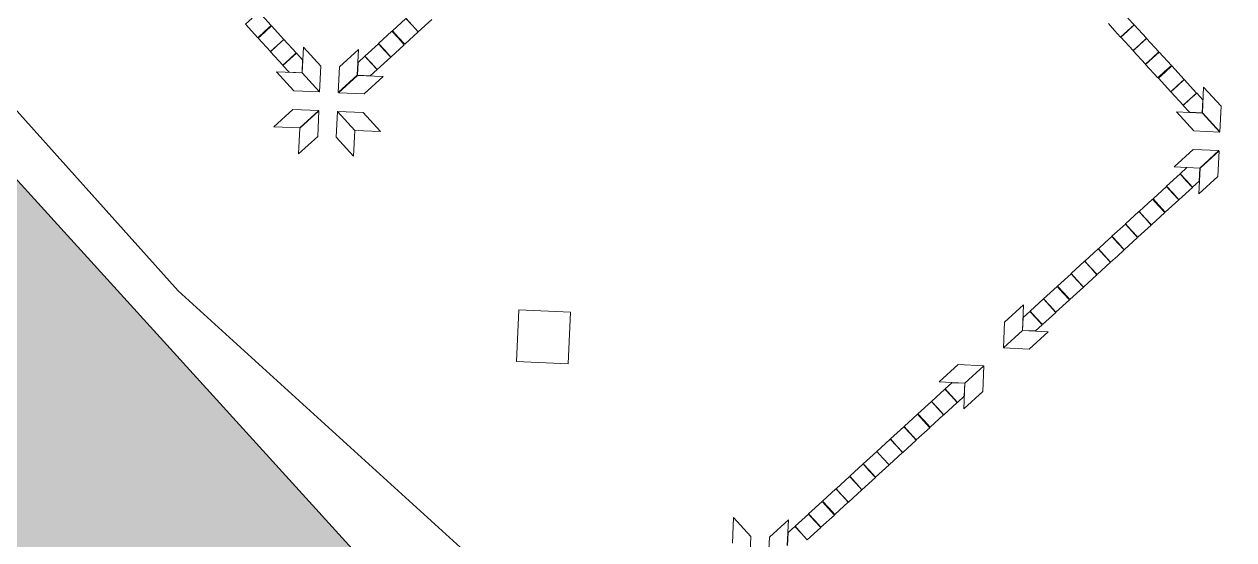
# Model space of a CAD drawing. Header units: inches. Extents: x 733725 to 1472938, y 4017711 to 8040520.
# Drawn here: x 734896.25 to 734922.82, y 4018803.07 to 4018814.39 of the extents above; entities that cross this region are included whole.
import ezdxf

# ---------------------------------------------------------------- set-up
doc = ezdxf.new("R2010")
doc.units = ezdxf.units.IN
doc.header["$MEASUREMENT"] = 0
for name, color, linetype, lineweight in [('H-HARAM3', 123, 'Continuous', 5), ('H-MAFSALL', 31, 'Continuous', 13), ('VAZE-MOJOOD-IN', 252, 'Continuous', 0)]:
    doc.layers.add(name, color=color, linetype=linetype, lineweight=lineweight)

msp = doc.modelspace()

# ---------------------------------------------------------------- hatches: boundary and pattern name
at = {"layer": 'H-HARAM3'}
h = msp.add_hatch(color=256, dxfattribs=at)
h.paths.add_polyline_path([(734968.945, 4018904.57), (734970.969, 4018906.602), (734971.867, 4018905.737), (734973.578, 4018907.283), (734973.489, 4018907.38), (734973.506, 4018907.734), (734972.712, 4018908.607), (734972.812, 4018910.704), (734974.365, 4018912.117), (734976.463, 4018912.017), (734977.257, 4018911.143), (734977.61, 4018911.127), (734977.698, 4018911.029), (734979.304, 4018912.489), (734977.921, 4018914.01), (734980.191, 4018916.143), (735001.122, 4018893.12), (735002.874, 4018894.713), (735010.473, 4018886.354), (735008.722, 4018884.761), (735028.454, 4018863.056), (735048.071, 4018880.89), (735063.581, 4018863.83), (735004.903, 4018810.484), (735014.588, 4018799.831), (735011.331, 4018796.869), (734988.511, 4018776.123), (734978.826, 4018786.776), (734935.481, 4018747.37), (734870.425, 4018818.928), (734879.573, 4018827.244), (734878.38, 4018828.556), (734957.805, 4018900.702), (734963.758, 4018902.485), (734968.84, 4018904.697)])
h.paths.add_polyline_path([(734888.935, 4018827.611), (734888.538, 4018819.278), (734909.051, 4018796.714), (734910.063, 4018797.634), (734916.789, 4018790.236), (734915.777, 4018789.316), (734936.29, 4018766.753), (734944.623, 4018766.356), (734981.613, 4018799.985), (734980.02, 4018801.737), (734989.638, 4018810.48), (734991.23, 4018808.728), (735028.22, 4018842.357), (735028.617, 4018850.69), (735008.103, 4018873.253), (735007.091, 4018872.333), (735000.365, 4018879.731), (735001.377, 4018880.651), (734980.864, 4018903.215), (734972.531, 4018903.612), (734935.541, 4018869.983), (734937.134, 4018868.231), (734927.517, 4018859.488), (734925.924, 4018861.239)], flags=16)
h = msp.add_hatch(color=256, dxfattribs=at)
h.paths.add_polyline_path([(734968.945, 4018904.57), (734970.969, 4018906.602), (734971.867, 4018905.737), (734973.578, 4018907.283), (734973.489, 4018907.38), (734973.506, 4018907.734), (734972.712, 4018908.607), (734972.812, 4018910.704), (734974.365, 4018912.117), (734976.463, 4018912.017), (734977.257, 4018911.143), (734977.61, 4018911.127), (734977.698, 4018911.029), (734979.304, 4018912.489), (734977.921, 4018914.01), (734980.191, 4018916.143), (735001.122, 4018893.12), (735002.874, 4018894.713), (735010.473, 4018886.354), (735008.722, 4018884.761), (735028.454, 4018863.056), (735048.071, 4018880.89), (735063.581, 4018863.83), (735004.903, 4018810.484), (735014.588, 4018799.831), (735011.331, 4018796.869), (734988.511, 4018776.123), (734978.826, 4018786.776), (734935.481, 4018747.37), (734870.425, 4018818.928), (734879.573, 4018827.244), (734878.38, 4018828.556), (734957.805, 4018900.702), (734963.758, 4018902.485), (734968.84, 4018904.697)])
h.paths.add_polyline_path([(734888.935, 4018827.611), (734888.538, 4018819.278), (734909.051, 4018796.714), (734910.063, 4018797.634), (734916.789, 4018790.236), (734915.777, 4018789.316), (734936.29, 4018766.753), (734944.623, 4018766.356), (734981.613, 4018799.985), (734980.02, 4018801.737), (734989.638, 4018810.48), (734991.23, 4018808.728), (735028.22, 4018842.357), (735028.617, 4018850.69), (735008.103, 4018873.253), (735007.091, 4018872.333), (735000.365, 4018879.731), (735001.377, 4018880.651), (734980.864, 4018903.215), (734972.531, 4018903.612), (734935.541, 4018869.983), (734937.134, 4018868.231), (734927.517, 4018859.488), (734925.924, 4018861.239)], flags=16)
at = {"layer": 'H-MAFSALL'}
h = msp.add_hatch(dxfattribs=at)
h.set_pattern_fill('ANGLE', color=256, scale=0.3, angle=45, style=0)
h.set_pattern_definition([(44.999999983, (-0.0012, 0.0002), (-1.4817422595, 1.4817422604), [1.524, -0.5715]), (134.999999983, (-0.0012, 0.0002), (-1.4817422604, -1.4817422595), [1.524, -0.5715])])
edge = h.paths.add_edge_path(flags=16)
edge.add_arc((734483.445, 4019138.19), 8, -50, 310)
edge = h.paths.add_edge_path(flags=16)
edge.add_arc((735041.69, 4018744.78), 5, 130, 310)
edge.add_arc((735041.69, 4018744.78), 5, -50, 130)
edge = h.paths.add_edge_path(flags=16)
edge.add_arc((734929.449, 4018650.032), 10, 307.1029, 310)
edge.add_line((734935.877, 4018642.372), (734935.481, 4018642.057))
edge = h.paths.add_edge_path(flags=16)
edge.add_arc((734448.304, 4018988.959), 5, -50, 310)
edge = h.paths.add_edge_path(flags=16)
edge.add_arc((734929.449, 4018650.032), 10, -50, 310)
edge = h.paths.add_edge_path()
edge.add_line((734470.495, 4018819.804), (734535.003, 4018852.189))
edge.add_line((734535.003, 4018852.189), (734535.003, 4018852.189))
edge.add_line((734535.003, 4018852.189), (734572.914, 4018810.916))
edge.add_arc((734615.714, 4018815.067), 43, 185.5397, 259.5981)
edge.add_line((734607.95, 4018772.774), (734656.259, 4018720.181))
edge.add_line((734656.259, 4018720.181), (734681.017, 4018702.881))
edge.add_line((734681.017, 4018702.881), (734689.467, 4018687.669))
edge.add_line((734689.467, 4018687.669), (734694.857, 4018680.12))
edge.add_line((734694.857, 4018680.12), (734719.321, 4018651.346))
edge.add_line((734719.321, 4018651.346), (734735.321, 4018631.946))
edge.add_line((734735.321, 4018631.946), (734738.811, 4018624.304))
edge.add_line((734738.811, 4018624.304), (734748.26, 4018603.512))
edge.add_line((734748.26, 4018603.512), (734747.516, 4018601.656))
edge.add_arc((734785.506, 4018511.871), 97.491, 107.72929, 112.93457, ccw=False)
edge.add_arc((734656.551, 4018541.881), 117.492, 25.08126, 32.34036, ccw=False)
edge.add_line((734762.964, 4018591.686), (734809.18, 4018581.942))
edge.add_line((734809.18, 4018581.942), (734866.219, 4018571.729))
edge.add_line((734866.219, 4018571.729), (734867.898, 4018578.513))
edge.add_line((734867.898, 4018578.513), (734907.725, 4018615.005))
edge.add_line((734907.725, 4018615.005), (734912.431, 4018609.829))
edge.add_line((734912.431, 4018609.829), (734975.64, 4018667.103))
edge.add_line((734975.64, 4018667.103), (734970.981, 4018672.229))
edge.add_line((734970.981, 4018672.229), (735032.04, 4018727.74))
edge.add_line((735032.04, 4018727.74), (735037.306, 4018722.006))
edge.add_line((735037.306, 4018722.006), (735052.413, 4018735.663))
edge.add_line((735052.413, 4018735.663), (735059.338, 4018741.922))
edge.add_line((735059.338, 4018741.922), (735066.401, 4018748.341))
edge.add_line((735066.401, 4018748.341), (735061.106, 4018754.165))
edge.add_line((735061.106, 4018754.165), (735117.118, 4018805.091))
edge.add_line((735117.118, 4018805.091), (735104.817, 4018818.622))
edge.add_line((735104.817, 4018818.622), (734958.677, 4018685.762))
edge.add_line((734958.677, 4018685.762), (734951.519, 4018693.635))
edge.add_line((734951.519, 4018693.635), (734933.872, 4018677.591))
edge.add_line((734933.872, 4018677.591), (734905.385, 4018651.693))
edge.add_line((734905.385, 4018651.693), (734888.108, 4018635.985))
edge.add_line((734888.108, 4018635.985), (734892.767, 4018630.86))
edge.add_line((734892.767, 4018630.86), (734854.667, 4018596.221))
edge.add_line((734854.667, 4018596.221), (734784.293, 4018608.823))
edge.add_arc((734788.7, 4018633.431), 25, 217.1653, 259.8479, ccw=False)
edge.add_line((734768.777, 4018618.328), (734704.047, 4018703.715))
edge.add_line((734704.047, 4018703.715), (734708.534, 4018710.947))
edge.add_line((734708.534, 4018710.947), (734700.207, 4018716.114))
edge.add_line((734700.207, 4018716.114), (734704.039, 4018722.289))
edge.add_line((734704.039, 4018722.289), (734698.091, 4018725.98))
edge.add_line((734698.091, 4018725.98), (734702.273, 4018732.721))
edge.add_line((734702.273, 4018732.721), (734702.336, 4018732.679))
edge.add_arc((734708.117, 4018741.415), 10.475, 236.5024, 314.0512)
edge.add_line((734715.401, 4018733.886), (734717.159, 4018735.485))
edge.add_line((734717.159, 4018735.485), (734722.231, 4018740.095))
edge.add_line((734722.231, 4018740.095), (734720.065, 4018742.478))
edge.add_line((734720.065, 4018742.478), (734726.132, 4018747.994))
edge.add_line((734726.132, 4018747.994), (734719.41, 4018755.387))
edge.add_line((734719.41, 4018755.387), (734713.218, 4018749.758))
edge.add_line((734713.218, 4018749.758), (734710.291, 4018752.978))
edge.add_line((734710.291, 4018752.978), (734716.483, 4018758.607))
edge.add_line((734716.483, 4018758.607), (734709.759, 4018766.003))
edge.add_line((734709.759, 4018766.003), (734703.567, 4018760.373))
edge.add_line((734703.567, 4018760.373), (734700.64, 4018763.593))
edge.add_line((734700.64, 4018763.593), (734706.832, 4018769.222))
edge.add_line((734706.832, 4018769.222), (734700.111, 4018776.616))
edge.add_line((734700.111, 4018776.616), (734694.4, 4018771.424))
edge.add_line((734694.4, 4018771.424), (734692.234, 4018773.807))
edge.add_line((734692.234, 4018773.807), (734686.631, 4018768.713))
edge.add_line((734686.631, 4018768.713), (734683.931, 4018766.258))
edge.add_arc((734691.488, 4018755.604), 13.062, 125.3471, 234.1486)
edge.add_line((734683.838, 4018745.017), (734679.674, 4018738.306))
edge.add_line((734679.674, 4018738.306), (734673.726, 4018741.996))
edge.add_line((734673.726, 4018741.996), (734673.41, 4018741.491))
edge.add_line((734673.41, 4018741.491), (734673.274, 4018741.576))
edge.add_line((734673.274, 4018741.576), (734669.424, 4018735.372))
edge.add_line((734669.424, 4018735.372), (734662.891, 4018739.425))
edge.add_line((734662.891, 4018739.425), (734661.12, 4018740.524))
edge.add_line((734661.12, 4018740.524), (734662.269, 4018742.424))
edge.add_line((734662.269, 4018742.424), (734639.091, 4018767.919))
edge.add_line((734639.091, 4018767.919), (734644.863, 4018773.166))
edge.add_line((734644.863, 4018773.166), (734641.27, 4018777.117))
edge.add_line((734641.27, 4018777.117), (734635.499, 4018771.87))
edge.add_line((734635.499, 4018771.87), (734624.539, 4018783.924))
edge.add_line((734624.539, 4018783.924), (734623.801, 4018783.25))
edge.add_line((734623.801, 4018783.25), (734611.491, 4018796.79))
edge.add_line((734611.491, 4018796.79), (734615.969, 4018800.904))
edge.add_line((734615.969, 4018800.904), (734613.206, 4018803.943))
edge.add_line((734613.206, 4018803.943), (734611.359, 4018802.264))
edge.add_line((734611.359, 4018802.264), (734611.02, 4018802.637))
edge.add_line((734611.02, 4018802.637), (734608.08, 4018802.777))
edge.add_line((734608.08, 4018802.777), (734607.708, 4018802.438))
edge.add_line((734607.708, 4018802.438), (734600.959, 4018809.861))
edge.add_line((734600.959, 4018809.861), (734601.332, 4018810.2))
edge.add_line((734601.332, 4018810.2), (734601.471, 4018813.14))
edge.add_line((734601.471, 4018813.14), (734601.133, 4018813.512))
edge.add_line((734601.133, 4018813.512), (734602.98, 4018815.191))
edge.add_line((734602.98, 4018815.191), (734600.195, 4018818.254))
edge.add_line((734600.195, 4018818.254), (734595.696, 4018814.164))
edge.add_line((734595.696, 4018814.164), (734583.386, 4018827.704))
edge.add_line((734583.386, 4018827.704), (734584.128, 4018828.375))
edge.add_line((734584.128, 4018828.375), (734573.169, 4018840.43))
edge.add_line((734573.169, 4018840.43), (734578.94, 4018845.677))
edge.add_line((734578.94, 4018845.677), (734575.348, 4018849.628))
edge.add_line((734575.348, 4018849.628), (734569.576, 4018844.381))
edge.add_line((734569.576, 4018844.381), (734546.398, 4018869.875))
edge.add_line((734546.398, 4018869.875), (734544.397, 4018868.912))
edge.add_line((734544.397, 4018868.912), (734540.057, 4018877.668))
edge.add_line((734540.057, 4018877.668), (734546.599, 4018880.911))
edge.add_line((734546.599, 4018880.911), (734546.526, 4018881.057))
edge.add_line((734546.526, 4018881.057), (734547.06, 4018881.322))
edge.add_line((734547.06, 4018881.322), (734543.952, 4018887.593))
edge.add_line((734543.952, 4018887.593), (734551.028, 4018891.101))
edge.add_arc((734562.294, 4018897.711), 13.062, 210.4016, 319.2031)
edge.add_line((734572.182, 4018889.177), (734580.485, 4018896.725))
edge.add_line((734580.485, 4018896.725), (734578.319, 4018899.107))
edge.add_line((734578.319, 4018899.107), (734584.029, 4018904.299))
edge.add_line((734584.029, 4018904.299), (734577.183, 4018911.579))
edge.add_line((734577.183, 4018911.579), (734571.116, 4018906.063))
edge.add_line((734571.116, 4018906.063), (734568.189, 4018909.283))
edge.add_line((734568.189, 4018909.283), (734574.256, 4018914.799))
edge.add_line((734574.256, 4018914.799), (734567.532, 4018922.195))
edge.add_line((734567.532, 4018922.195), (734561.465, 4018916.679))
edge.add_line((734561.465, 4018916.679), (734558.538, 4018919.898))
edge.add_line((734558.538, 4018919.898), (734564.605, 4018925.414))
edge.add_line((734564.605, 4018925.414), (734558.008, 4018932.921))
edge.add_line((734558.008, 4018932.921), (734551.941, 4018927.405))
edge.add_line((734551.941, 4018927.405), (734549.774, 4018929.787))
edge.add_line((734549.774, 4018929.787), (734542.945, 4018923.578))
edge.add_arc((734549.637, 4018915.633), 10.388, 130.1084, 208.8482)
edge.add_line((734540.538, 4018910.621), (734533.43, 4018907.097))
edge.add_line((734533.43, 4018907.097), (734530.321, 4018913.369))
edge.add_line((734530.321, 4018913.369), (734523.81, 4018910.141))
edge.add_line((734523.81, 4018910.141), (734519.422, 4018918.991))
edge.add_line((734519.422, 4018918.991), (734518.414, 4018918.49))
edge.add_line((734518.414, 4018918.49), (734483.652, 4018963.612))
edge.add_line((734483.652, 4018963.612), (734466.216, 4018986.25))
edge.add_arc((734446.342, 4018986.524), 19.876, -0.7881, 95.2465)
edge.add_line((734444.525, 4019006.316), (734441.745, 4019010.015))
edge.add_arc((734457.733, 4019022.03), 20, 159.6381, 216.9245, ccw=False)
edge.add_line((734438.983, 4019028.989), (734449.624, 4019057.661))
edge.add_arc((734468.375, 4019050.702), 20, 132.2751, 159.6381, ccw=False)
edge.add_line((734454.921, 4019065.5), (734492.174, 4019099.369))
edge.add_line((734492.174, 4019099.369), (734492.352, 4019103.094))
edge.add_line((734492.352, 4019103.094), (734518.495, 4019128.91))
edge.add_line((734518.495, 4019128.91), (734515.932, 4019129.032))
edge.add_line((734515.932, 4019129.032), (734509.618, 4019135.985))
edge.add_line((734509.618, 4019135.985), (734510.13, 4019146.749))
edge.add_line((734510.13, 4019146.749), (734519.735, 4019155.04))
edge.add_line((734519.735, 4019155.04), (734521.152, 4019171.133))
edge.add_line((734521.152, 4019171.133), (734507.472, 4019199.486))
edge.add_line((734507.472, 4019199.486), (734476.686, 4019171.099))
edge.add_line((734476.686, 4019171.099), (734472.574, 4019167.308))
edge.add_line((734472.574, 4019167.308), (734466.913, 4019162.087))
edge.add_line((734466.913, 4019162.087), (734466.392, 4019149.251))
edge.add_line((734466.392, 4019149.251), (734473.058, 4019142.023))
edge.add_line((734473.058, 4019142.023), (734470.728, 4019136.003))
edge.add_line((734470.728, 4019136.003), (734468.209, 4019122.907))
edge.add_line((734468.209, 4019122.907), (734466.607, 4019104.847))
edge.add_line((734466.607, 4019104.847), (734464.67, 4019103.328))
edge.add_line((734464.67, 4019103.328), (734460.43, 4019099.47))
edge.add_line((734460.43, 4019099.47), (734439.912, 4019080.557))
edge.add_arc((734466.972, 4019051.099), 40, 132.5703, 159.9333)
edge.add_line((734429.4, 4019064.824), (734425.787, 4019054.932))
edge.add_arc((734492.611, 4019019.499), 75.638, 152.06563, 155.27115)
edge.add_line((734423.91, 4019051.14), (734418.436, 4019034.299))
edge.add_line((734418.436, 4019034.299), (734418.393, 4019032.833))
edge.add_arc((734464.107, 4019027.499), 46.024, 173.3446, 190.8662)
edge.add_arc((734458.101, 4019026.815), 40, 191.5252, 222.5703)
edge.add_line((734428.643, 4018999.755), (734431.55, 4018996.591))
edge.add_arc((734450.637, 4018990.594), 20.007, 162.5586, 282.582)
edge.add_line((734454.995, 4018971.068), (734472.935, 4018951.538))
edge.add_line((734472.935, 4018951.538), (734489.366, 4018933.651))
edge.add_line((734489.366, 4018933.651), (734498.083, 4018916.295))
edge.add_line((734498.083, 4018916.295), (734467.009, 4018900.695))
edge.add_line((734467.009, 4018900.695), (734457.734, 4018896.038))
edge.add_line((734457.734, 4018896.038), (734446.846, 4018890.572))
edge.add_line((734446.846, 4018890.572), (734436.474, 4018885.365))
edge.add_line((734436.474, 4018885.365), (734448.8, 4018875.981))
edge.add_line((734448.8, 4018875.981), (734461.775, 4018837.145))
edge.add_line((734461.775, 4018837.145), (734470.495, 4018819.804))

# ---------------------------------------------------------------- linework, layer by layer
at = {"layer": 'H-HARAM3'}
for p, q in [((734901.255, 4018814.526), (734901.107, 4018814.391)), ((734901.255, 4018814.526), (734901.107, 4018814.391)), ((734901.672, 4018814.366), (734901.402, 4018814.661)), ((734901.672, 4018814.366), (734901.402, 4018814.661)), ((734904.338, 4018814.247), (734904.633, 4018814.517)), ((734904.338, 4018814.247), (734904.633, 4018814.517)), ((734904.633, 4018814.517), (734904.768, 4018814.37)), ((734904.633, 4018814.517), (734904.768, 4018814.37)), ((734904.771, 4018814.373), (734904.636, 4018814.52)), ((734904.771, 4018814.373), (734904.636, 4018814.52)), ((734905.202, 4018814.495), (734904.906, 4018814.225)), ((734905.202, 4018814.495), (734904.906, 4018814.225)), ((734920.498, 4018814.528), (734920.633, 4018814.381)), ((734920.498, 4018814.528), (734920.633, 4018814.381)), ((734901.107, 4018814.391), (734901.377, 4018814.096)), ((734901.107, 4018814.391), (734901.377, 4018814.096)), ((734901.377, 4018814.096), (734901.525, 4018814.231)), ((734901.377, 4018814.096), (734901.525, 4018814.231)), ((734901.535, 4018814.22), (734901.387, 4018814.085)), ((734901.535, 4018814.22), (734901.387, 4018814.085)), ((734901.525, 4018814.231), (734901.672, 4018814.366)), ((734901.525, 4018814.231), (734901.672, 4018814.366)), ((734901.682, 4018814.355), (734901.535, 4018814.22)), ((734901.682, 4018814.355), (734901.535, 4018814.22)), ((734901.952, 4018814.06), (734901.682, 4018814.355)), ((734901.952, 4018814.06), (734901.682, 4018814.355)), ((734904.032, 4018813.967), (734904.327, 4018814.237)), ((734904.032, 4018813.967), (734904.327, 4018814.237)), ((734904.327, 4018814.237), (734904.462, 4018814.09)), ((734904.327, 4018814.237), (734904.462, 4018814.09)), ((734904.473, 4018814.1), (734904.338, 4018814.247)), ((734904.473, 4018814.1), (734904.338, 4018814.247)), ((734904.903, 4018814.222), (734904.608, 4018813.952)), ((734904.903, 4018814.222), (734904.608, 4018813.952)), ((734904.768, 4018814.37), (734904.903, 4018814.222)), ((734904.768, 4018814.37), (734904.903, 4018814.222)), ((734904.906, 4018814.225), (734904.771, 4018814.373)), ((734904.906, 4018814.225), (734904.771, 4018814.373)), ((734920.203, 4018814.258), (734920.068, 4018814.406)), ((734920.203, 4018814.258), (734920.068, 4018814.406)), ((734920.338, 4018814.111), (734920.203, 4018814.258)), ((734920.338, 4018814.111), (734920.203, 4018814.258)), ((734920.485, 4018814.246), (734920.338, 4018814.111)), ((734920.485, 4018814.246), (734920.338, 4018814.111)), ((734920.341, 4018814.108), (734920.488, 4018814.243)), ((734920.341, 4018814.108), (734920.488, 4018814.243)), ((734920.633, 4018814.381), (734920.485, 4018814.246)), ((734920.633, 4018814.381), (734920.485, 4018814.246)), ((734920.488, 4018814.243), (734920.636, 4018814.378)), ((734920.488, 4018814.243), (734920.636, 4018814.378)), ((734920.636, 4018814.378), (734920.906, 4018814.083)), ((734920.636, 4018814.378), (734920.906, 4018814.083)), ((734901.387, 4018814.085), (734901.657, 4018813.79)), ((734901.387, 4018814.085), (734901.657, 4018813.79)), ((734901.657, 4018813.79), (734901.805, 4018813.925)), ((734901.657, 4018813.79), (734901.805, 4018813.925)), ((734901.808, 4018813.922), (734901.66, 4018813.787)), ((734901.808, 4018813.922), (734901.66, 4018813.787)), ((734901.805, 4018813.925), (734901.952, 4018814.06)), ((734901.805, 4018813.925), (734901.952, 4018814.06)), ((734901.955, 4018814.057), (734901.808, 4018813.922)), ((734901.955, 4018814.057), (734901.808, 4018813.922)), ((734902.225, 4018813.761), (734901.955, 4018814.057)), ((734902.225, 4018813.761), (734901.955, 4018814.057)), ((734903.733, 4018813.694), (734904.029, 4018813.964)), ((734903.733, 4018813.694), (734904.029, 4018813.964)), ((734904.029, 4018813.964), (734904.164, 4018813.817)), ((734904.029, 4018813.964), (734904.164, 4018813.817)), ((734904.167, 4018813.82), (734904.032, 4018813.967)), ((734904.167, 4018813.82), (734904.032, 4018813.967)), ((734904.597, 4018813.942), (734904.302, 4018813.672)), ((734904.597, 4018813.942), (734904.302, 4018813.672)), ((734904.462, 4018814.09), (734904.597, 4018813.942)), ((734904.462, 4018814.09), (734904.597, 4018813.942)), ((734904.608, 4018813.952), (734904.473, 4018814.1)), ((734904.608, 4018813.952), (734904.473, 4018814.1)), ((734920.611, 4018813.813), (734920.341, 4018814.108)), ((734920.611, 4018813.813), (734920.341, 4018814.108)), ((734920.758, 4018813.948), (734920.611, 4018813.813)), ((734920.758, 4018813.948), (734920.611, 4018813.813)), ((734920.614, 4018813.809), (734920.761, 4018813.944)), ((734920.614, 4018813.809), (734920.761, 4018813.944)), ((734920.906, 4018814.083), (734920.758, 4018813.948)), ((734920.906, 4018814.083), (734920.758, 4018813.948)), ((734920.761, 4018813.944), (734920.909, 4018814.079)), ((734920.761, 4018813.944), (734920.909, 4018814.079)), ((734920.909, 4018814.079), (734921.179, 4018813.784)), ((734920.909, 4018814.079), (734921.179, 4018813.784)), ((734901.66, 4018813.787), (734901.93, 4018813.491)), ((734901.66, 4018813.787), (734901.93, 4018813.491)), ((734902.078, 4018813.626), (734902.225, 4018813.761)), ((734902.078, 4018813.626), (734902.225, 4018813.761)), ((734902.228, 4018813.758), (734902.081, 4018813.623)), ((734902.228, 4018813.758), (734902.081, 4018813.623)), ((734902.365, 4018813.609), (734902.228, 4018813.758)), ((734902.365, 4018813.609), (734902.228, 4018813.758)), ((734902.357, 4018813.325), (734902.382, 4018813.89)), ((734902.357, 4018813.325), (734902.382, 4018813.89)), ((734902.382, 4018813.89), (734902.763, 4018813.473)), ((734902.382, 4018813.89), (734902.763, 4018813.473)), ((734903.589, 4018813.836), (734903.172, 4018813.455)), ((734903.589, 4018813.836), (734903.172, 4018813.455)), ((734903.564, 4018813.271), (734903.589, 4018813.836)), ((734903.564, 4018813.271), (734903.589, 4018813.836)), ((734903.581, 4018813.555), (734903.73, 4018813.691)), ((734903.581, 4018813.555), (734903.73, 4018813.691)), ((734903.73, 4018813.691), (734903.865, 4018813.544)), ((734903.73, 4018813.691), (734903.865, 4018813.544)), ((734903.868, 4018813.547), (734903.733, 4018813.694)), ((734903.868, 4018813.547), (734903.733, 4018813.694)), ((734904.299, 4018813.669), (734904.003, 4018813.399)), ((734904.299, 4018813.669), (734904.003, 4018813.399)), ((734904.164, 4018813.817), (734904.299, 4018813.669)), ((734904.164, 4018813.817), (734904.299, 4018813.669)), ((734904.302, 4018813.672), (734904.167, 4018813.82)), ((734904.302, 4018813.672), (734904.167, 4018813.82)), ((734920.884, 4018813.514), (734920.614, 4018813.809)), ((734920.884, 4018813.514), (734920.614, 4018813.809)), ((734921.179, 4018813.784), (734921.031, 4018813.649)), ((734921.179, 4018813.784), (734921.031, 4018813.649)), ((734921.034, 4018813.646), (734921.182, 4018813.781)), ((734921.034, 4018813.646), (734921.182, 4018813.781)), ((734921.182, 4018813.781), (734921.452, 4018813.486)), ((734921.182, 4018813.781), (734921.452, 4018813.486)), ((734901.93, 4018813.491), (734902.078, 4018813.626)), ((734901.93, 4018813.491), (734902.078, 4018813.626)), ((734902.081, 4018813.623), (734901.933, 4018813.488)), ((734902.081, 4018813.623), (734901.933, 4018813.488)), ((734901.933, 4018813.488), (734902.07, 4018813.339)), ((734901.933, 4018813.488), (734902.07, 4018813.339)), ((734902.352, 4018813.326), (734902.365, 4018813.609)), ((734902.352, 4018813.326), (734902.365, 4018813.609)), ((734902.763, 4018813.473), (734902.738, 4018812.908)), ((734902.763, 4018813.473), (734902.738, 4018812.908)), ((734903.172, 4018813.455), (734903.147, 4018812.889)), ((734903.172, 4018813.455), (734903.147, 4018812.889)), ((734903.568, 4018813.272), (734903.581, 4018813.555)), ((734903.568, 4018813.272), (734903.581, 4018813.555)), ((734904, 4018813.396), (734903.851, 4018813.26)), ((734904, 4018813.396), (734903.851, 4018813.26)), ((734903.865, 4018813.544), (734904, 4018813.396)), ((734903.865, 4018813.544), (734904, 4018813.396)), ((734904.003, 4018813.399), (734903.868, 4018813.547)), ((734904.003, 4018813.399), (734903.868, 4018813.547)), ((734921.031, 4018813.649), (734920.884, 4018813.514)), ((734921.031, 4018813.649), (734920.884, 4018813.514)), ((734920.887, 4018813.511), (734921.034, 4018813.646)), ((734920.887, 4018813.511), (734921.034, 4018813.646)), ((734921.157, 4018813.216), (734920.887, 4018813.511)), ((734921.157, 4018813.216), (734920.887, 4018813.511)), ((734921.452, 4018813.486), (734921.304, 4018813.351)), ((734921.452, 4018813.486), (734921.304, 4018813.351)), ((734921.314, 4018813.34), (734921.462, 4018813.475)), ((734921.314, 4018813.34), (734921.462, 4018813.475)), ((734921.462, 4018813.475), (734921.732, 4018813.18)), ((734921.462, 4018813.475), (734921.732, 4018813.18)), ((734901.788, 4018813.347), (734902.17, 4018812.93)), ((734902.353, 4018813.322), (734901.788, 4018813.347)), ((734902.353, 4018813.322), (734901.788, 4018813.347)), ((734901.788, 4018813.347), (734902.17, 4018812.93)), ((734902.07, 4018813.339), (734902.352, 4018813.326)), ((734902.07, 4018813.339), (734902.352, 4018813.326)), ((734902.735, 4018812.905), (734902.353, 4018813.322)), ((734902.735, 4018812.905), (734902.353, 4018813.322)), ((734902.738, 4018812.908), (734902.357, 4018813.325)), ((734902.738, 4018812.908), (734902.357, 4018813.325)), ((734903.147, 4018812.889), (734903.564, 4018813.271)), ((734903.147, 4018812.889), (734903.564, 4018813.271)), ((734903.15, 4018812.886), (734903.567, 4018813.268)), ((734903.15, 4018812.886), (734903.567, 4018813.268)), ((734903.567, 4018813.268), (734904.132, 4018813.243)), ((734903.567, 4018813.268), (734904.132, 4018813.243)), ((734903.851, 4018813.26), (734903.568, 4018813.272)), ((734903.851, 4018813.26), (734903.568, 4018813.272)), ((734904.132, 4018813.243), (734903.715, 4018812.861)), ((734904.132, 4018813.243), (734903.715, 4018812.861)), ((734921.304, 4018813.351), (734921.157, 4018813.216)), ((734921.304, 4018813.351), (734921.157, 4018813.216)), ((734921.167, 4018813.205), (734921.314, 4018813.34)), ((734921.167, 4018813.205), (734921.314, 4018813.34)), ((734921.437, 4018812.91), (734921.167, 4018813.205)), ((734921.437, 4018812.91), (734921.167, 4018813.205)), ((734921.732, 4018813.18), (734921.584, 4018813.045)), ((734921.732, 4018813.18), (734921.584, 4018813.045)), ((734921.587, 4018813.041), (734921.735, 4018813.176)), ((734921.587, 4018813.041), (734921.735, 4018813.176)), ((734921.735, 4018813.176), (734922.005, 4018812.881)), ((734921.735, 4018813.176), (734922.005, 4018812.881)), ((734902.17, 4018812.93), (734902.735, 4018812.905)), ((734902.17, 4018812.93), (734902.735, 4018812.905)), ((734903.715, 4018812.861), (734903.15, 4018812.886)), ((734903.715, 4018812.861), (734903.15, 4018812.886)), ((734921.584, 4018813.045), (734921.437, 4018812.91)), ((734921.584, 4018813.045), (734921.437, 4018812.91)), ((734921.44, 4018812.906), (734921.587, 4018813.041)), ((734921.44, 4018812.906), (734921.587, 4018813.041)), ((734921.71, 4018812.611), (734921.44, 4018812.906)), ((734921.71, 4018812.611), (734921.44, 4018812.906)), ((734922.005, 4018812.881), (734921.857, 4018812.746)), ((734922.005, 4018812.881), (734921.857, 4018812.746)), ((734921.86, 4018812.743), (734922.008, 4018812.878)), ((734921.86, 4018812.743), (734922.008, 4018812.878)), ((734922.008, 4018812.878), (734922.144, 4018812.729)), ((734922.008, 4018812.878), (734922.144, 4018812.729)), ((734922.136, 4018812.445), (734922.161, 4018813.01)), ((734922.136, 4018812.445), (734922.161, 4018813.01)), ((734922.161, 4018813.01), (734922.543, 4018812.593)), ((734922.161, 4018813.01), (734922.543, 4018812.593)), ((734921.857, 4018812.746), (734921.71, 4018812.611)), ((734921.857, 4018812.746), (734921.71, 4018812.611)), ((734921.713, 4018812.608), (734921.86, 4018812.743)), ((734921.713, 4018812.608), (734921.86, 4018812.743)), ((734921.849, 4018812.459), (734921.713, 4018812.608)), ((734921.849, 4018812.459), (734921.713, 4018812.608)), ((734922.144, 4018812.729), (734922.132, 4018812.446)), ((734922.144, 4018812.729), (734922.132, 4018812.446)), ((734922.543, 4018812.593), (734922.518, 4018812.027)), ((734922.543, 4018812.593), (734922.518, 4018812.027)), ((734901.734, 4018812.14), (734902.152, 4018812.521)), ((734901.734, 4018812.14), (734902.152, 4018812.521)), ((734902.152, 4018812.521), (734902.717, 4018812.496)), ((734902.152, 4018812.521), (734902.717, 4018812.496)), ((734902.717, 4018812.496), (734902.3, 4018812.114)), ((734902.717, 4018812.496), (734902.3, 4018812.114)), ((734902.72, 4018812.493), (734902.302, 4018812.111)), ((734902.72, 4018812.493), (734902.302, 4018812.111)), ((734902.695, 4018811.928), (734902.72, 4018812.493)), ((734902.695, 4018811.928), (734902.72, 4018812.493)), ((734903.103, 4018811.91), (734903.128, 4018812.475)), ((734903.103, 4018811.91), (734903.128, 4018812.475)), ((734903.128, 4018812.475), (734903.51, 4018812.057)), ((734903.128, 4018812.475), (734903.51, 4018812.057)), ((734903.697, 4018812.453), (734903.132, 4018812.478)), ((734903.132, 4018812.478), (734903.513, 4018812.06)), ((734903.697, 4018812.453), (734903.132, 4018812.478)), ((734903.132, 4018812.478), (734903.513, 4018812.06)), ((734904.078, 4018812.035), (734903.697, 4018812.453)), ((734904.078, 4018812.035), (734903.697, 4018812.453)), ((734921.568, 4018812.467), (734921.949, 4018812.05)), ((734922.133, 4018812.442), (734921.568, 4018812.467)), ((734921.568, 4018812.467), (734921.949, 4018812.05)), ((734922.133, 4018812.442), (734921.568, 4018812.467)), ((734922.132, 4018812.446), (734921.849, 4018812.459)), ((734922.132, 4018812.446), (734921.849, 4018812.459)), ((734922.514, 4018812.024), (734922.133, 4018812.442)), ((734922.514, 4018812.024), (734922.133, 4018812.442)), ((734922.518, 4018812.027), (734922.136, 4018812.445)), ((734922.518, 4018812.027), (734922.136, 4018812.445)), ((734902.3, 4018812.114), (734901.734, 4018812.14)), ((734902.3, 4018812.114), (734901.734, 4018812.14)), ((734902.302, 4018812.111), (734902.277, 4018811.546)), ((734902.302, 4018812.111), (734902.277, 4018811.546)), ((734903.513, 4018812.06), (734904.078, 4018812.035)), ((734903.513, 4018812.06), (734904.078, 4018812.035)), ((734902.277, 4018811.546), (734902.695, 4018811.928)), ((734902.277, 4018811.546), (734902.695, 4018811.928)), ((734903.485, 4018811.492), (734903.103, 4018811.91)), ((734903.485, 4018811.492), (734903.103, 4018811.91)), ((734903.51, 4018812.057), (734903.485, 4018811.492)), ((734903.51, 4018812.057), (734903.485, 4018811.492)), ((734921.949, 4018812.05), (734922.514, 4018812.024)), ((734921.949, 4018812.05), (734922.514, 4018812.024)), ((734921.514, 4018811.259), (734921.931, 4018811.641)), ((734921.514, 4018811.259), (734921.931, 4018811.641)), ((734921.931, 4018811.641), (734922.496, 4018811.616)), ((734921.931, 4018811.641), (734922.496, 4018811.616)), ((734922.496, 4018811.616), (734922.079, 4018811.234)), ((734922.496, 4018811.616), (734922.079, 4018811.234)), ((734922.499, 4018811.613), (734922.082, 4018811.231)), ((734922.499, 4018811.613), (734922.082, 4018811.231)), ((734922.474, 4018811.048), (734922.499, 4018811.613)), ((734922.474, 4018811.048), (734922.499, 4018811.613)), ((734921.347, 4018810.833), (734921.643, 4018811.103)), ((734921.347, 4018810.833), (734921.643, 4018811.103)), ((734922.079, 4018811.234), (734921.514, 4018811.259)), ((734922.079, 4018811.234), (734921.514, 4018811.259)), ((734921.643, 4018811.103), (734921.778, 4018810.956)), ((734921.643, 4018811.103), (734921.778, 4018810.956)), ((734921.646, 4018811.106), (734921.795, 4018811.243)), ((734921.646, 4018811.106), (734921.795, 4018811.243)), ((734921.781, 4018810.959), (734921.646, 4018811.106)), ((734921.781, 4018810.959), (734921.646, 4018811.106)), ((734921.795, 4018811.243), (734922.078, 4018811.23)), ((734921.795, 4018811.243), (734922.078, 4018811.23)), ((734922.082, 4018811.231), (734922.057, 4018810.666)), ((734922.082, 4018811.231), (734922.057, 4018810.666)), ((734922.057, 4018810.666), (734922.474, 4018811.048)), ((734922.057, 4018810.666), (734922.474, 4018811.048)), ((734922.078, 4018811.23), (734922.065, 4018810.947)), ((734922.078, 4018811.23), (734922.065, 4018810.947)), ((734921.049, 4018810.56), (734921.344, 4018810.83)), ((734921.049, 4018810.56), (734921.344, 4018810.83)), ((734921.344, 4018810.83), (734921.479, 4018810.683)), ((734921.344, 4018810.83), (734921.479, 4018810.683)), ((734921.482, 4018810.686), (734921.347, 4018810.833)), ((734921.482, 4018810.686), (734921.347, 4018810.833)), ((734921.913, 4018810.808), (734921.617, 4018810.538)), ((734921.913, 4018810.808), (734921.617, 4018810.538)), ((734921.778, 4018810.956), (734921.913, 4018810.808)), ((734921.778, 4018810.956), (734921.913, 4018810.808)), ((734921.916, 4018810.811), (734921.781, 4018810.959)), ((734921.916, 4018810.811), (734921.781, 4018810.959)), ((734922.065, 4018810.947), (734921.916, 4018810.811)), ((734922.065, 4018810.947), (734921.916, 4018810.811)), ((734920.743, 4018810.28), (734921.038, 4018810.55)), ((734920.743, 4018810.28), (734921.038, 4018810.55)), ((734921.038, 4018810.55), (734921.173, 4018810.402)), ((734921.038, 4018810.55), (734921.173, 4018810.402)), ((734921.184, 4018810.413), (734921.049, 4018810.56)), ((734921.184, 4018810.413), (734921.049, 4018810.56)), ((734921.614, 4018810.535), (734921.319, 4018810.265)), ((734921.614, 4018810.535), (734921.319, 4018810.265)), ((734921.479, 4018810.683), (734921.614, 4018810.535)), ((734921.479, 4018810.683), (734921.614, 4018810.535)), ((734921.617, 4018810.538), (734921.482, 4018810.686)), ((734921.617, 4018810.538), (734921.482, 4018810.686)), ((734920.444, 4018810.007), (734920.74, 4018810.277)), ((734920.444, 4018810.007), (734920.74, 4018810.277)), ((734920.74, 4018810.277), (734920.875, 4018810.13)), ((734920.74, 4018810.277), (734920.875, 4018810.13)), ((734920.878, 4018810.133), (734920.743, 4018810.28)), ((734920.878, 4018810.133), (734920.743, 4018810.28)), ((734921.308, 4018810.255), (734921.013, 4018809.985)), ((734921.308, 4018810.255), (734921.013, 4018809.985)), ((734921.173, 4018810.402), (734921.308, 4018810.255)), ((734921.173, 4018810.402), (734921.308, 4018810.255)), ((734921.319, 4018810.265), (734921.184, 4018810.413)), ((734921.319, 4018810.265), (734921.184, 4018810.413)), ((734920.146, 4018809.734), (734920.441, 4018810.004)), ((734920.146, 4018809.734), (734920.441, 4018810.004)), ((734920.441, 4018810.004), (734920.576, 4018809.857)), ((734920.441, 4018810.004), (734920.576, 4018809.857)), ((734920.579, 4018809.86), (734920.444, 4018810.007)), ((734920.579, 4018809.86), (734920.444, 4018810.007)), ((734921.01, 4018809.982), (734920.714, 4018809.712)), ((734921.01, 4018809.982), (734920.714, 4018809.712)), ((734920.875, 4018810.13), (734921.01, 4018809.982)), ((734920.875, 4018810.13), (734921.01, 4018809.982)), ((734921.013, 4018809.985), (734920.878, 4018810.133)), ((734921.013, 4018809.985), (734920.878, 4018810.133)), ((734919.995, 4018809.596), (734920.143, 4018809.731)), ((734919.995, 4018809.596), (734920.143, 4018809.731)), ((734920.143, 4018809.731), (734920.278, 4018809.584)), ((734920.143, 4018809.731), (734920.278, 4018809.584)), ((734920.281, 4018809.587), (734920.146, 4018809.734)), ((734920.281, 4018809.587), (734920.146, 4018809.734)), ((734920.711, 4018809.709), (734920.416, 4018809.439)), ((734920.711, 4018809.709), (734920.416, 4018809.439)), ((734920.576, 4018809.857), (734920.711, 4018809.709)), ((734920.576, 4018809.857), (734920.711, 4018809.709)), ((734920.714, 4018809.712), (734920.579, 4018809.86)), ((734920.714, 4018809.712), (734920.579, 4018809.86)), ((734919.549, 4018809.188), (734919.844, 4018809.458)), ((734919.549, 4018809.188), (734919.844, 4018809.458)), ((734919.844, 4018809.458), (734919.979, 4018809.311)), ((734919.844, 4018809.458), (734919.979, 4018809.311)), ((734919.848, 4018809.461), (734919.995, 4018809.596)), ((734919.848, 4018809.461), (734919.995, 4018809.596)), ((734919.983, 4018809.314), (734919.848, 4018809.461)), ((734919.983, 4018809.314), (734919.848, 4018809.461)), ((734920.413, 4018809.436), (734920.265, 4018809.301)), ((734920.413, 4018809.436), (734920.265, 4018809.301)), ((734920.278, 4018809.584), (734920.413, 4018809.436)), ((734920.278, 4018809.584), (734920.413, 4018809.436)), ((734920.416, 4018809.439), (734920.281, 4018809.587)), ((734920.416, 4018809.439), (734920.281, 4018809.587)), ((734919.251, 4018808.915), (734919.546, 4018809.185)), ((734919.251, 4018808.915), (734919.546, 4018809.185)), ((734919.546, 4018809.185), (734919.681, 4018809.038)), ((734919.546, 4018809.185), (734919.681, 4018809.038)), ((734919.684, 4018809.041), (734919.549, 4018809.188)), ((734919.684, 4018809.041), (734919.549, 4018809.188)), ((734920.114, 4018809.163), (734919.819, 4018808.893)), ((734920.114, 4018809.163), (734919.819, 4018808.893)), ((734919.979, 4018809.311), (734920.114, 4018809.163)), ((734919.979, 4018809.311), (734920.114, 4018809.163)), ((734920.118, 4018809.166), (734919.983, 4018809.314)), ((734920.118, 4018809.166), (734919.983, 4018809.314)), ((734920.265, 4018809.301), (734920.118, 4018809.166)), ((734920.265, 4018809.301), (734920.118, 4018809.166)), ((734918.953, 4018808.642), (734919.248, 4018808.912)), ((734918.953, 4018808.642), (734919.248, 4018808.912)), ((734919.248, 4018808.912), (734919.383, 4018808.765)), ((734919.248, 4018808.912), (734919.383, 4018808.765)), ((734919.386, 4018808.768), (734919.251, 4018808.915)), ((734919.386, 4018808.768), (734919.251, 4018808.915)), ((734919.816, 4018808.89), (734919.521, 4018808.62)), ((734919.816, 4018808.89), (734919.521, 4018808.62)), ((734919.681, 4018809.038), (734919.816, 4018808.89)), ((734919.681, 4018809.038), (734919.816, 4018808.89)), ((734919.819, 4018808.893), (734919.684, 4018809.041)), ((734919.819, 4018808.893), (734919.684, 4018809.041)), ((734918.646, 4018808.362), (734918.941, 4018808.632)), ((734918.646, 4018808.362), (734918.941, 4018808.632)), ((734918.941, 4018808.632), (734919.076, 4018808.485)), ((734918.941, 4018808.632), (734919.076, 4018808.485)), ((734919.088, 4018808.495), (734918.953, 4018808.642)), ((734919.088, 4018808.495), (734918.953, 4018808.642)), ((734919.518, 4018808.617), (734919.223, 4018808.347)), ((734919.518, 4018808.617), (734919.223, 4018808.347)), ((734919.383, 4018808.765), (734919.518, 4018808.617)), ((734919.383, 4018808.765), (734919.518, 4018808.617)), ((734919.521, 4018808.62), (734919.386, 4018808.768)), ((734919.521, 4018808.62), (734919.386, 4018808.768)), ((734918.348, 4018808.089), (734918.643, 4018808.359)), ((734918.348, 4018808.089), (734918.643, 4018808.359)), ((734918.643, 4018808.359), (734918.778, 4018808.212)), ((734918.643, 4018808.359), (734918.778, 4018808.212)), ((734918.781, 4018808.215), (734918.646, 4018808.362)), ((734918.781, 4018808.215), (734918.646, 4018808.362)), ((734919.076, 4018808.485), (734919.211, 4018808.337)), ((734919.076, 4018808.485), (734919.211, 4018808.337)), ((734919.223, 4018808.347), (734919.088, 4018808.495)), ((734919.223, 4018808.347), (734919.088, 4018808.495)), ((734907.065, 4018806.983), (734907.115, 4018808.12)), ((734907.065, 4018806.983), (734907.115, 4018808.12)), ((734907.115, 4018808.12), (734908.252, 4018808.069)), ((734907.115, 4018808.12), (734908.252, 4018808.069)), ((734918.204, 4018808.231), (734917.786, 4018807.85)), ((734918.204, 4018808.231), (734917.786, 4018807.85)), ((734918.179, 4018807.666), (734918.204, 4018808.231)), ((734918.179, 4018807.666), (734918.204, 4018808.231)), ((734918.196, 4018807.95), (734918.345, 4018808.086)), ((734918.196, 4018807.95), (734918.345, 4018808.086)), ((734918.345, 4018808.086), (734918.48, 4018807.939)), ((734918.345, 4018808.086), (734918.48, 4018807.939)), ((734918.483, 4018807.942), (734918.348, 4018808.089)), ((734918.483, 4018807.942), (734918.348, 4018808.089)), ((734918.778, 4018808.212), (734918.913, 4018808.064)), ((734918.778, 4018808.212), (734918.913, 4018808.064)), ((734918.916, 4018808.067), (734918.781, 4018808.215)), ((734918.916, 4018808.067), (734918.781, 4018808.215)), ((734919.211, 4018808.337), (734918.916, 4018808.067)), ((734919.211, 4018808.337), (734918.916, 4018808.067)), ((734908.252, 4018808.069), (734908.201, 4018806.933)), ((734908.252, 4018808.069), (734908.201, 4018806.933)), ((734917.786, 4018807.85), (734917.761, 4018807.284)), ((734917.786, 4018807.85), (734917.761, 4018807.284)), ((734918.183, 4018807.667), (734918.196, 4018807.95)), ((734918.183, 4018807.667), (734918.196, 4018807.95)), ((734918.48, 4018807.939), (734918.615, 4018807.791)), ((734918.48, 4018807.939), (734918.615, 4018807.791)), ((734918.618, 4018807.794), (734918.483, 4018807.942)), ((734918.618, 4018807.794), (734918.483, 4018807.942)), ((734918.913, 4018808.064), (734918.618, 4018807.794)), ((734918.913, 4018808.064), (734918.618, 4018807.794)), ((734917.761, 4018807.284), (734918.179, 4018807.666)), ((734917.761, 4018807.284), (734918.179, 4018807.666)), ((734917.764, 4018807.281), (734918.182, 4018807.663)), ((734917.764, 4018807.281), (734918.182, 4018807.663)), ((734918.182, 4018807.663), (734918.747, 4018807.638)), ((734918.182, 4018807.663), (734918.747, 4018807.638)), ((734918.465, 4018807.655), (734918.183, 4018807.667)), ((734918.465, 4018807.655), (734918.183, 4018807.667)), ((734918.747, 4018807.638), (734918.329, 4018807.256)), ((734918.747, 4018807.638), (734918.329, 4018807.256)), ((734918.615, 4018807.791), (734918.465, 4018807.655)), ((734918.615, 4018807.791), (734918.465, 4018807.655)), ((734918.329, 4018807.256), (734917.764, 4018807.281)), ((734918.329, 4018807.256), (734917.764, 4018807.281)), ((734908.201, 4018806.933), (734907.065, 4018806.983)), ((734908.201, 4018806.933), (734907.065, 4018806.983)), ((734916.349, 4018806.535), (734916.766, 4018806.916)), ((734916.349, 4018806.535), (734916.766, 4018806.916)), ((734916.766, 4018806.916), (734917.331, 4018806.891)), ((734916.766, 4018806.916), (734917.331, 4018806.891)), ((734917.331, 4018806.891), (734916.914, 4018806.509)), ((734917.331, 4018806.891), (734916.914, 4018806.509)), ((734917.334, 4018806.888), (734916.917, 4018806.506)), ((734917.334, 4018806.888), (734916.917, 4018806.506)), ((734917.309, 4018806.323), (734917.334, 4018806.888)), ((734917.309, 4018806.323), (734917.334, 4018806.888)), ((734916.914, 4018806.509), (734916.349, 4018806.535)), ((734916.914, 4018806.509), (734916.349, 4018806.535)), ((734916.63, 4018806.518), (734916.481, 4018806.381)), ((734916.63, 4018806.518), (734916.481, 4018806.381)), ((734916.913, 4018806.505), (734916.63, 4018806.518)), ((734916.913, 4018806.505), (734916.63, 4018806.518)), ((734916.917, 4018806.506), (734916.892, 4018805.941)), ((734916.917, 4018806.506), (734916.892, 4018805.941)), ((734916.9, 4018806.223), (734916.913, 4018806.505)), ((734916.9, 4018806.223), (734916.913, 4018806.505)), ((734916.478, 4018806.378), (734916.183, 4018806.108)), ((734916.478, 4018806.378), (734916.183, 4018806.108)), ((734916.613, 4018806.231), (734916.478, 4018806.378)), ((734916.613, 4018806.231), (734916.478, 4018806.378)), ((734916.481, 4018806.381), (734916.616, 4018806.234)), ((734916.481, 4018806.381), (734916.616, 4018806.234)), ((734916.748, 4018806.083), (734916.613, 4018806.231)), ((734916.748, 4018806.083), (734916.613, 4018806.231)), ((734916.616, 4018806.234), (734916.751, 4018806.086)), ((734916.616, 4018806.234), (734916.751, 4018806.086)), ((734916.751, 4018806.086), (734916.9, 4018806.223)), ((734916.751, 4018806.086), (734916.9, 4018806.223)), ((734916.892, 4018805.941), (734917.309, 4018806.323)), ((734916.892, 4018805.941), (734917.309, 4018806.323)), ((734916.179, 4018806.105), (734915.884, 4018805.835)), ((734916.179, 4018806.105), (734915.884, 4018805.835)), ((734916.314, 4018805.958), (734916.179, 4018806.105)), ((734916.314, 4018805.958), (734916.179, 4018806.105)), ((734916.183, 4018806.108), (734916.318, 4018805.961)), ((734916.183, 4018806.108), (734916.318, 4018805.961)), ((734916.449, 4018805.81), (734916.314, 4018805.958)), ((734916.449, 4018805.81), (734916.314, 4018805.958)), ((734916.318, 4018805.961), (734916.453, 4018805.813)), ((734916.318, 4018805.961), (734916.453, 4018805.813)), ((734916.453, 4018805.813), (734916.748, 4018806.083)), ((734916.453, 4018805.813), (734916.748, 4018806.083)), ((734915.873, 4018805.825), (734915.578, 4018805.555)), ((734915.873, 4018805.825), (734915.578, 4018805.555)), ((734916.008, 4018805.678), (734915.873, 4018805.825)), ((734916.008, 4018805.678), (734915.873, 4018805.825)), ((734915.884, 4018805.835), (734916.019, 4018805.688)), ((734915.884, 4018805.835), (734916.019, 4018805.688)), ((734916.019, 4018805.688), (734916.154, 4018805.54)), ((734916.019, 4018805.688), (734916.154, 4018805.54)), ((734916.154, 4018805.54), (734916.449, 4018805.81)), ((734916.154, 4018805.54), (734916.449, 4018805.81)), ((734915.575, 4018805.552), (734915.28, 4018805.282)), ((734915.575, 4018805.552), (734915.28, 4018805.282)), ((734915.71, 4018805.405), (734915.575, 4018805.552)), ((734915.71, 4018805.405), (734915.575, 4018805.552)), ((734915.578, 4018805.555), (734915.713, 4018805.408)), ((734915.578, 4018805.555), (734915.713, 4018805.408)), ((734915.848, 4018805.26), (734916.143, 4018805.53)), ((734915.848, 4018805.26), (734916.143, 4018805.53)), ((734916.143, 4018805.53), (734916.008, 4018805.678)), ((734916.143, 4018805.53), (734916.008, 4018805.678)), ((734915.276, 4018805.279), (734914.981, 4018805.009)), ((734915.276, 4018805.279), (734914.981, 4018805.009)), ((734915.411, 4018805.132), (734915.276, 4018805.279)), ((734915.411, 4018805.132), (734915.276, 4018805.279)), ((734915.28, 4018805.282), (734915.415, 4018805.135)), ((734915.28, 4018805.282), (734915.415, 4018805.135)), ((734915.55, 4018804.987), (734915.845, 4018805.257)), ((734915.55, 4018804.987), (734915.845, 4018805.257)), ((734915.845, 4018805.257), (734915.71, 4018805.405)), ((734915.845, 4018805.257), (734915.71, 4018805.405)), ((734915.713, 4018805.408), (734915.848, 4018805.26)), ((734915.713, 4018805.408), (734915.848, 4018805.26)), ((734914.978, 4018805.006), (734914.83, 4018804.871)), ((734914.978, 4018805.006), (734914.83, 4018804.871)), ((734915.113, 4018804.859), (734914.978, 4018805.006)), ((734915.113, 4018804.859), (734914.978, 4018805.006)), ((734914.981, 4018805.009), (734915.116, 4018804.862)), ((734914.981, 4018805.009), (734915.116, 4018804.862)), ((734915.251, 4018804.714), (734915.546, 4018804.984)), ((734915.251, 4018804.714), (734915.546, 4018804.984)), ((734915.546, 4018804.984), (734915.411, 4018805.132)), ((734915.546, 4018804.984), (734915.411, 4018805.132)), ((734915.415, 4018805.135), (734915.55, 4018804.987)), ((734915.415, 4018805.135), (734915.55, 4018804.987)), ((734914.68, 4018804.733), (734914.384, 4018804.463)), ((734914.68, 4018804.733), (734914.384, 4018804.463)), ((734914.815, 4018804.586), (734914.68, 4018804.733)), ((734914.815, 4018804.586), (734914.68, 4018804.733)), ((734914.83, 4018804.871), (734914.683, 4018804.736)), ((734914.83, 4018804.871), (734914.683, 4018804.736)), ((734914.683, 4018804.736), (734914.818, 4018804.589)), ((734914.683, 4018804.736), (734914.818, 4018804.589)), ((734915.1, 4018804.576), (734915.248, 4018804.711)), ((734915.1, 4018804.576), (734915.248, 4018804.711)), ((734915.248, 4018804.711), (734915.113, 4018804.859)), ((734915.248, 4018804.711), (734915.113, 4018804.859)), ((734915.116, 4018804.862), (734915.251, 4018804.714)), ((734915.116, 4018804.862), (734915.251, 4018804.714)), ((734914.381, 4018804.46), (734914.086, 4018804.19)), ((734914.381, 4018804.46), (734914.086, 4018804.19)), ((734914.516, 4018804.313), (734914.381, 4018804.46)), ((734914.516, 4018804.313), (734914.381, 4018804.46)), ((734914.384, 4018804.463), (734914.519, 4018804.316)), ((734914.384, 4018804.463), (734914.519, 4018804.316)), ((734914.654, 4018804.168), (734914.95, 4018804.438)), ((734914.654, 4018804.168), (734914.95, 4018804.438)), ((734914.95, 4018804.438), (734914.815, 4018804.586)), ((734914.95, 4018804.438), (734914.815, 4018804.586)), ((734914.818, 4018804.589), (734914.953, 4018804.441)), ((734914.818, 4018804.589), (734914.953, 4018804.441)), ((734914.953, 4018804.441), (734915.1, 4018804.576)), ((734914.953, 4018804.441), (734915.1, 4018804.576)), ((734914.083, 4018804.188), (734913.788, 4018803.918)), ((734914.083, 4018804.188), (734913.788, 4018803.918)), ((734914.218, 4018804.04), (734914.083, 4018804.188)), ((734914.218, 4018804.04), (734914.083, 4018804.188)), ((734914.086, 4018804.19), (734914.221, 4018804.043)), ((734914.086, 4018804.19), (734914.221, 4018804.043)), ((734914.356, 4018803.895), (734914.651, 4018804.165)), ((734914.356, 4018803.895), (734914.651, 4018804.165)), ((734914.651, 4018804.165), (734914.516, 4018804.313)), ((734914.651, 4018804.165), (734914.516, 4018804.313)), ((734914.519, 4018804.316), (734914.654, 4018804.168)), ((734914.519, 4018804.316), (734914.654, 4018804.168)), ((734913.777, 4018803.907), (734913.481, 4018803.637)), ((734913.777, 4018803.907), (734913.481, 4018803.637)), ((734913.912, 4018803.76), (734913.777, 4018803.907)), ((734913.912, 4018803.76), (734913.777, 4018803.907)), ((734913.788, 4018803.918), (734913.923, 4018803.77)), ((734913.788, 4018803.918), (734913.923, 4018803.77)), ((734914.058, 4018803.622), (734914.353, 4018803.892)), ((734914.058, 4018803.622), (734914.353, 4018803.892)), ((734914.353, 4018803.892), (734914.218, 4018804.04)), ((734914.353, 4018803.892), (734914.218, 4018804.04)), ((734914.221, 4018804.043), (734914.356, 4018803.895)), ((734914.221, 4018804.043), (734914.356, 4018803.895)), ((734911.806, 4018802.995), (734911.831, 4018803.56)), ((734911.806, 4018802.995), (734911.831, 4018803.56)), ((734911.831, 4018803.56), (734912.213, 4018803.143)), ((734911.831, 4018803.56), (734912.213, 4018803.143)), ((734913.478, 4018803.634), (734913.183, 4018803.364)), ((734913.478, 4018803.634), (734913.183, 4018803.364)), ((734913.613, 4018803.487), (734913.478, 4018803.634)), ((734913.613, 4018803.487), (734913.478, 4018803.634)), ((734913.481, 4018803.637), (734913.616, 4018803.49)), ((734913.481, 4018803.637), (734913.616, 4018803.49)), ((734913.751, 4018803.342), (734914.047, 4018803.612)), ((734913.751, 4018803.342), (734914.047, 4018803.612)), ((734914.047, 4018803.612), (734913.912, 4018803.76)), ((734914.047, 4018803.612), (734913.912, 4018803.76)), ((734913.923, 4018803.77), (734914.058, 4018803.622)), ((734913.923, 4018803.77), (734914.058, 4018803.622)), ((734913.039, 4018803.507), (734912.621, 4018803.125)), ((734913.039, 4018803.507), (734912.621, 4018803.125)), ((734913.014, 4018802.941), (734913.039, 4018803.507)), ((734913.014, 4018802.941), (734913.039, 4018803.507)), ((734913.031, 4018803.225), (734913.18, 4018803.361)), ((734913.031, 4018803.225), (734913.18, 4018803.361)), ((734913.18, 4018803.361), (734913.315, 4018803.214)), ((734913.18, 4018803.361), (734913.315, 4018803.214)), ((734913.183, 4018803.364), (734913.318, 4018803.217)), ((734913.183, 4018803.364), (734913.318, 4018803.217)), ((734913.453, 4018803.069), (734913.748, 4018803.339)), ((734913.453, 4018803.069), (734913.748, 4018803.339)), ((734913.748, 4018803.339), (734913.613, 4018803.487)), ((734913.748, 4018803.339), (734913.613, 4018803.487)), ((734913.616, 4018803.49), (734913.751, 4018803.342)), ((734913.616, 4018803.49), (734913.751, 4018803.342)), ((734912.213, 4018803.143), (734912.188, 4018802.578)), ((734912.213, 4018803.143), (734912.188, 4018802.578)), ((734912.621, 4018803.125), (734912.596, 4018802.56)), ((734912.621, 4018803.125), (734912.596, 4018802.56)), ((734913.018, 4018802.942), (734913.031, 4018803.225)), ((734913.018, 4018802.942), (734913.031, 4018803.225)), ((734913.315, 4018803.214), (734913.45, 4018803.066)), ((734913.315, 4018803.214), (734913.45, 4018803.066)), ((734913.318, 4018803.217), (734913.453, 4018803.069)), ((734913.318, 4018803.217), (734913.453, 4018803.069))]:
    msp.add_line(p, q, dxfattribs=at)
msp.add_lwpolyline([(734888.935, 4018827.611), (734888.538, 4018819.278), (734909.051, 4018796.714), (734910.063, 4018797.634), (734916.789, 4018790.236), (734915.777, 4018789.316), (734936.29, 4018766.753), (734944.623, 4018766.356), (734981.613, 4018799.985), (734980.02, 4018801.737), (734989.638, 4018810.48), (734991.23, 4018808.728), (735028.22, 4018842.357), (735028.617, 4018850.69), (735008.103, 4018873.253), (735007.091, 4018872.333), (735000.365, 4018879.731), (735001.377, 4018880.651), (734980.864, 4018903.215), (734972.531, 4018903.612), (734935.541, 4018869.983), (734937.134, 4018868.231), (734927.517, 4018859.488), (734925.924, 4018861.239)], close=True, dxfattribs=at)
msp.add_lwpolyline([(734888.935, 4018827.611), (734888.538, 4018819.278), (734909.051, 4018796.714), (734910.063, 4018797.634), (734916.789, 4018790.236), (734915.777, 4018789.316), (734936.29, 4018766.753), (734944.623, 4018766.356), (734981.613, 4018799.985), (734980.02, 4018801.737), (734989.638, 4018810.48), (734991.23, 4018808.728), (735028.22, 4018842.357), (735028.617, 4018850.69), (735008.103, 4018873.253), (735007.091, 4018872.333), (735000.365, 4018879.731), (735001.377, 4018880.651), (734980.864, 4018903.215), (734972.531, 4018903.612), (734935.541, 4018869.983), (734937.134, 4018868.231), (734927.517, 4018859.488), (734925.924, 4018861.239)], close=True, dxfattribs=at)
msp.add_lwpolyline([(734888.538, 4018819.278), (734909.051, 4018796.714)], dxfattribs=at)
msp.add_lwpolyline([(734888.538, 4018819.278), (734909.051, 4018796.714)], dxfattribs=at)
at = {"layer": 'VAZE-MOJOOD-IN'}
msp.add_lwpolyline([(734977.958, 4018796.538), (734947.072, 4018768.102), (734937.821, 4018768.518), (734923.75, 4018783.812), (734917.749, 4018790.334), (734918.897, 4018791.41), (734911.933, 4018798.937), (734910.841, 4018797.892), (734908.327, 4018800.629), (734899.627, 4018808.536), (734890.512, 4018818.706)], dxfattribs=at)

doc.saveas('drawing.dxf')
